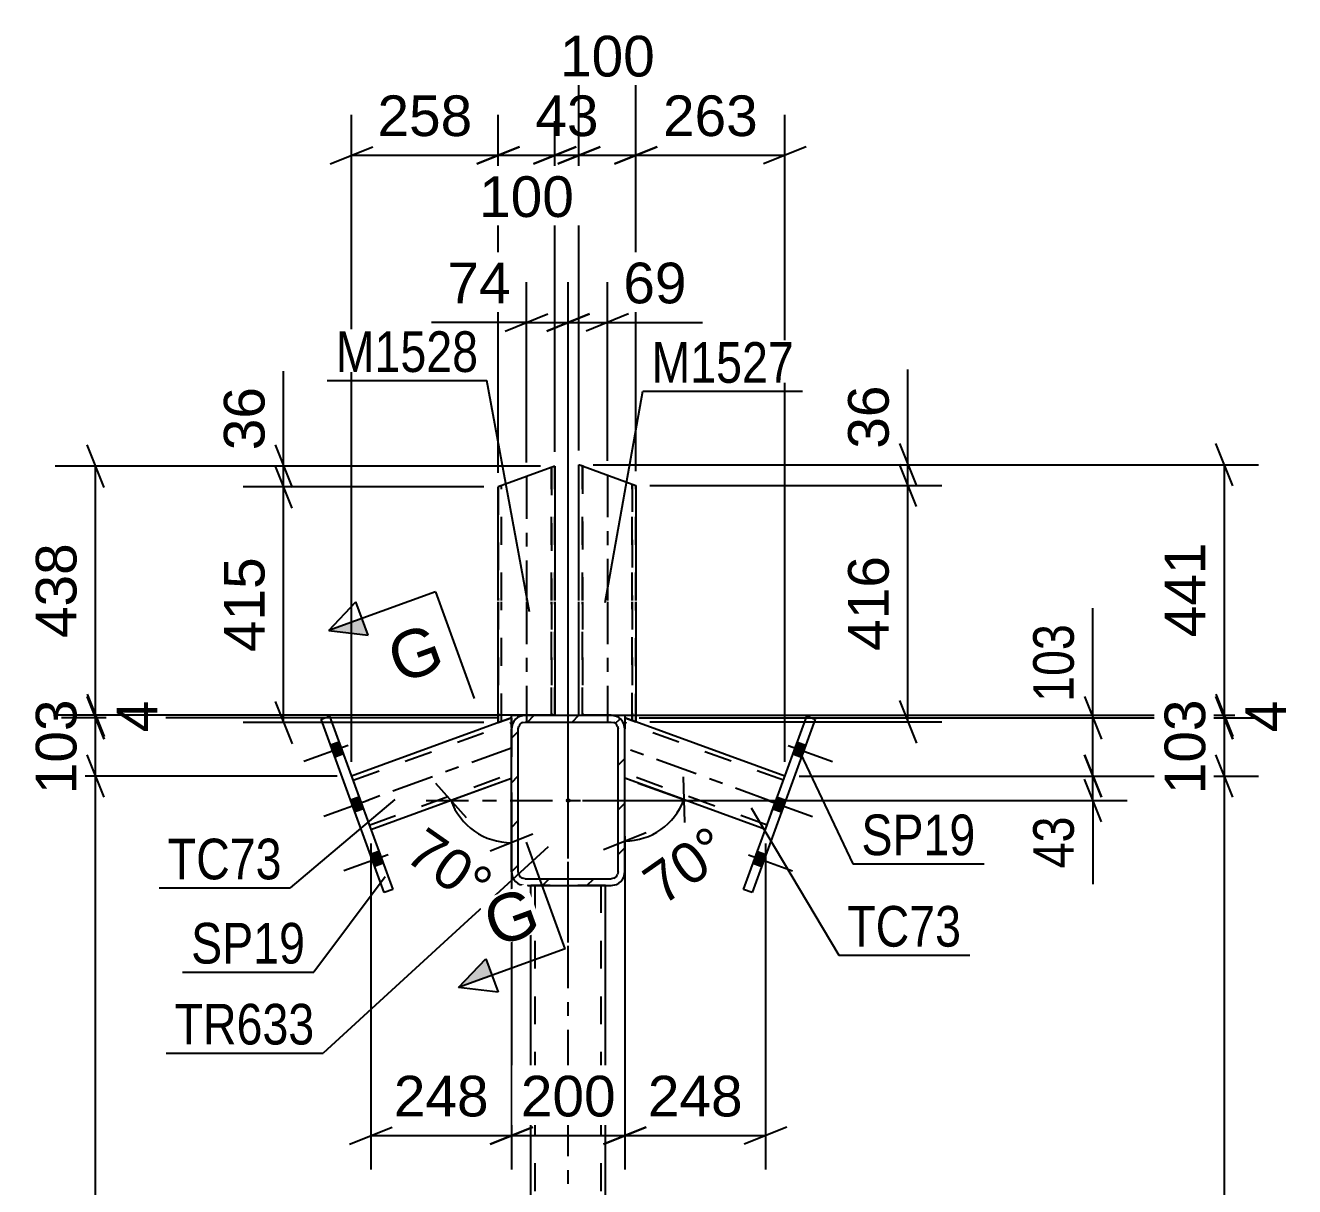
# Model space of a CAD drawing. Header units: millimetres. Extents: x -188 to 1001, y -633 to 208.
# Drawn here: x 527.1 to 616.6, y -455.2 to -373.4 of the extents above; entities that cross this region are included whole.
import ezdxf

# ---------------------------------------------------------------- set-up
doc = ezdxf.new("R2010")
doc.units = ezdxf.units.MM
doc.linetypes.add('DXK_LINE_DOT2', pattern=[3.9198, 1.9599, -1.9599])
doc.linetypes.add('DXK_LINE_DOT3', pattern=[5.9187, 2.979, -0.9799, 0.9799, -0.9799])
doc.styles.add('Arial', font='ARIAL.TTF', dxfattribs={"height": 0.2})
doc.styles.add('Arial Narrow', font='ARIALN.TTF', dxfattribs={"height": 0.2})

# ---------------------------------------------------------------- blocks, each defined once
blk = doc.blocks.new('Bolt-761552178-3425 - 3419')
at = {"linetype": 'Continuous'}
for points in [[(581.835, -424.957), (582.136, -424.13), (581.535, -423.911), (581.234, -424.738)], [(581.835, -424.957), (582.136, -424.13), (581.535, -423.911), (581.234, -424.738)], [(581.835, -424.957), (582.136, -424.13), (581.535, -423.911), (581.234, -424.738)], [(580.426, -428.828), (580.727, -428.001), (580.126, -427.783), (579.825, -428.609)], [(580.426, -428.828), (580.727, -428.001), (580.126, -427.783), (579.825, -428.609)], [(579.031, -432.662), (579.332, -431.835), (578.73, -431.616), (578.429, -432.443)], [(579.031, -432.662), (579.332, -431.835), (578.73, -431.616), (578.429, -432.443)], [(579.031, -432.662), (579.332, -431.835), (578.73, -431.616), (578.429, -432.443)]]:
    blk.add_hatch(color=1, dxfattribs=at).paths.add_polyline_path(points)
at = {"color": 1, "linetype": 'Continuous'}
for p, q in [((581.535, -423.911), (582.136, -424.13)), ((581.535, -423.911), (582.136, -424.13)), ((581.535, -423.911), (582.136, -424.13)), ((580.896, -424.147), (584.016, -425.282)), ((580.896, -424.147), (584.016, -425.282)), ((580.896, -424.147), (584.016, -425.282)), ((581.234, -424.738), (581.835, -424.957)), ((581.234, -424.738), (581.835, -424.957)), ((581.234, -424.738), (581.835, -424.957)), ((579.487, -428.018), (582.607, -429.154)), ((579.487, -428.018), (582.607, -429.154)), ((580.126, -427.783), (580.727, -428.001)), ((580.126, -427.783), (580.727, -428.001)), ((579.825, -428.609), (580.426, -428.828)), ((579.825, -428.609), (580.426, -428.828)), ((578.091, -431.852), (581.211, -432.988)), ((578.091, -431.852), (581.211, -432.988)), ((578.091, -431.852), (581.211, -432.988)), ((578.73, -431.616), (579.332, -431.835)), ((578.73, -431.616), (579.332, -431.835)), ((578.73, -431.616), (579.332, -431.835)), ((578.429, -432.443), (579.031, -432.662)), ((578.429, -432.443), (579.031, -432.662)), ((578.429, -432.443), (579.031, -432.662))]:
    blk.add_line(p, q, dxfattribs=at)
blk = doc.blocks.new('Bolt-761552178-3424 - 3419')
at = {"linetype": 'Continuous'}
for points in [[(549.546, -424.738), (549.245, -423.911), (548.644, -424.13), (548.945, -424.957)], [(549.546, -424.738), (549.245, -423.911), (548.644, -424.13), (548.945, -424.957)], [(549.546, -424.738), (549.245, -423.911), (548.644, -424.13), (548.945, -424.957)], [(550.955, -428.61), (550.654, -427.783), (550.053, -428.002), (550.354, -428.829)], [(550.955, -428.61), (550.654, -427.783), (550.053, -428.002), (550.354, -428.829)], [(552.351, -432.444), (552.05, -431.617), (551.448, -431.836), (551.749, -432.663)], [(552.351, -432.444), (552.05, -431.617), (551.448, -431.836), (551.749, -432.663)], [(552.351, -432.444), (552.05, -431.617), (551.448, -431.836), (551.749, -432.663)]]:
    blk.add_hatch(color=1, dxfattribs=at).paths.add_polyline_path(points)
at = {"color": 1, "linetype": 'Continuous'}
for p, q in [((549.245, -423.911), (548.644, -424.13)), ((549.245, -423.911), (548.644, -424.13)), ((549.245, -423.911), (548.644, -424.13)), ((549.884, -424.147), (546.764, -425.282)), ((549.884, -424.147), (546.764, -425.282)), ((549.884, -424.147), (546.764, -425.282)), ((549.546, -424.738), (548.945, -424.957)), ((549.546, -424.738), (548.945, -424.957)), ((549.546, -424.738), (548.945, -424.957)), ((551.293, -428.018), (548.174, -429.154)), ((551.293, -428.018), (548.174, -429.154)), ((550.654, -427.783), (550.053, -428.002)), ((550.654, -427.783), (550.053, -428.002)), ((550.955, -428.61), (550.354, -428.829)), ((550.955, -428.61), (550.354, -428.829)), ((552.689, -431.852), (549.569, -432.988)), ((552.689, -431.852), (549.569, -432.988)), ((552.689, -431.852), (549.569, -432.988)), ((552.05, -431.617), (551.448, -431.836)), ((552.05, -431.617), (551.448, -431.836)), ((552.05, -431.617), (551.448, -431.836)), ((552.351, -432.444), (551.749, -432.663)), ((552.351, -432.444), (551.749, -432.663)), ((552.351, -432.444), (551.749, -432.663))]:
    blk.add_line(p, q, dxfattribs=at)
blk = doc.blocks.new('Part-761552178-3447 - 3419')
at = {"linetype": 'Continuous'}
h = blk.add_hatch(dxfattribs=at)
h.set_pattern_fill('', scale=0.7, style=0, pattern_type=0)
h.set_pattern_definition([(45, (561.3902, -433.0589), (-1.57154, 1.57154), [])])
h.paths.add_polyline_path([(561.39, -422.979), (561.39, -433.059), (561.463, -433.426), (561.671, -433.738), (561.983, -433.946), (562.35, -434.019), (568.43, -434.019), (568.798, -433.946), (569.109, -433.738), (569.317, -433.426), (569.39, -433.059), (569.39, -422.979), (569.317, -422.611), (569.109, -422.3), (568.798, -422.092), (568.43, -422.019), (562.35, -422.019), (561.983, -422.092), (561.671, -422.3), (561.463, -422.611)])
h.paths.add_polyline_path([(562.011, -422.639), (562.166, -422.535), (562.35, -422.499), (568.43, -422.499), (568.614, -422.535), (568.77, -422.639), (568.874, -422.795), (568.91, -422.979), (568.91, -433.059), (568.874, -433.243), (568.77, -433.398), (568.614, -433.502), (568.43, -433.539), (562.35, -433.539), (562.166, -433.502), (562.011, -433.398), (561.907, -433.243), (561.87, -433.059), (561.87, -422.979), (561.907, -422.795)])
blk.add_hatch(color=246, dxfattribs=at).paths.add_polyline_path([(565.39, -428.119, -1), (565.39, -427.919, -1)])
at = {"color": 7, "linetype": 'DXK_LINE_DOT3'}
for p, q in [((565.39, -438.019), (565.39, -418.019)), ((555.39, -428.019), (575.39, -428.019))]:
    blk.add_line(p, q, dxfattribs=at)
at = {"color": 2, "linetype": 'Continuous'}
for p, q in [((562.35, -422.019), (561.983, -422.092)), ((562.35, -422.019), (568.43, -422.019)), ((568.798, -422.092), (568.43, -422.019)), ((561.463, -422.611), (561.39, -422.979)), ((561.39, -433.059), (561.39, -422.979)), ((561.87, -422.979), (561.907, -422.795)), ((561.87, -433.059), (561.87, -422.979)), ((562.166, -422.535), (562.35, -422.499)), ((562.35, -422.499), (568.43, -422.499)), ((568.43, -422.499), (568.614, -422.535)), ((568.874, -422.795), (568.91, -422.979)), ((568.91, -433.059), (568.91, -422.979)), ((569.39, -422.979), (569.317, -422.611)), ((569.39, -433.059), (569.39, -422.979)), ((561.39, -433.059), (561.463, -433.426)), ((561.907, -433.243), (561.87, -433.059)), ((562.35, -433.539), (562.166, -433.502)), ((562.35, -433.539), (568.43, -433.539)), ((568.614, -433.502), (568.43, -433.539)), ((568.91, -433.059), (568.874, -433.243)), ((569.317, -433.426), (569.39, -433.059)), ((561.983, -433.946), (562.35, -434.019)), ((562.35, -434.019), (568.43, -434.019)), ((568.43, -434.019), (568.798, -433.946))]:
    blk.add_line(p, q, dxfattribs=at)
at = {"color": 246, "linetype": 'DXK_LINE_DOT2'}
blk.add_line((565.39, -428.019), (565.39, -428.019), dxfattribs=at)
at = {"color": 246, "linetype": 'Continuous'}
blk.add_circle((565.39, -428.019), 0.1, dxfattribs=at)
at = {"color": 2, "linetype": 'Continuous'}
for centre, radius, start, end in [((562.35, -422.979), 0.96, 112.5, 157.5), ((568.43, -422.979), 0.96, 22.5, 67.5), ((562.35, -422.979), 0.48, 112.5, 157.5), ((568.43, -422.979), 0.48, 22.5, 67.5), ((562.35, -433.059), 0.96, 202.5, 247.5), ((562.35, -433.059), 0.48, 202.5, 247.5), ((568.43, -433.059), 0.48, 292.5, 337.5), ((568.43, -433.059), 0.96, 292.5, 337.5)]:
    blk.add_arc(centre, radius, start, end, dxfattribs=at)
blk = doc.blocks.new('Part-761552178-3461 - 3419')
at = {"color": 2, "linetype": 'Continuous'}
for p, q in [((561.39, -422.194), (550.114, -426.298)), ((561.39, -422.194), (561.39, -422.875)), ((561.39, -422.875), (561.39, -422.979)), ((551.482, -430.057), (561.39, -426.45))]:
    blk.add_line(p, q, dxfattribs=at)
at = {"color": 7, "linetype": 'DXK_LINE_DOT2'}
for p, q in [((561.39, -422.875), (561.39, -422.246)), ((550.223, -426.599), (561.39, -422.534)), ((561.39, -422.534), (561.39, -422.56)), ((561.39, -422.56), (561.39, -422.745)), ((561.39, -422.979), (561.39, -426.45)), ((550.114, -426.298), (551.482, -430.057)), ((551.372, -429.756), (561.39, -426.11))]:
    blk.add_line(p, q, dxfattribs=at)
at = {"color": 7, "linetype": 'DXK_LINE_DOT3'}
blk.add_line((561.39, -424.322), (550.798, -428.177), dxfattribs=at)
blk = doc.blocks.new('Part-761552178-3517 - 3419')
at = {"color": 2, "linetype": 'Continuous'}
for p, q in [((564.448, -404.462), (560.448, -405.919)), ((564.448, -404.462), (564.448, -404.462)), ((564.448, -404.462), (564.448, -413.919)), ((560.448, -405.919), (560.448, -405.919)), ((560.448, -413.919), (560.448, -405.919)), ((560.448, -422.536), (560.448, -414.019)), ((564.448, -414.019), (564.448, -422.019)), ((560.448, -422.536), (561.391, -422.193)), ((561.391, -422.193), (561.391, -422.019)), ((561.391, -422.019), (562.349, -422.019)), ((560.448, -422.536), (560.448, -422.536))]:
    blk.add_line(p, q, dxfattribs=at)
at = {"color": 7, "linetype": 'DXK_LINE_DOT3'}
for p, q in [((562.448, -405.19), (562.448, -413.919)), ((562.448, -414.019), (562.448, -422.536))]:
    blk.add_line(p, q, dxfattribs=at)
at = {"color": 7, "linetype": 'DXK_LINE_DOT2'}
for p, q in [((563.968, -404.636), (563.968, -404.636)), ((563.968, -404.636), (563.968, -404.636)), ((563.968, -404.636), (563.968, -404.636)), ((564.208, -413.919), (564.208, -404.549)), ((564.208, -404.549), (564.208, -413.919)), ((564.208, -404.549), (564.208, -404.549)), ((564.448, -404.462), (564.448, -404.462)), ((564.448, -413.919), (564.448, -404.462)), ((560.448, -405.919), (560.448, -413.919)), ((560.688, -405.831), (560.707, -405.825)), ((560.688, -413.919), (560.688, -405.831)), ((560.688, -413.919), (560.688, -405.831)), ((560.688, -405.831), (560.688, -405.831)), ((560.448, -414.019), (560.448, -422.536)), ((560.688, -422.449), (560.688, -414.019)), ((560.688, -422.449), (560.688, -414.019)), ((564.208, -422.019), (564.208, -414.019)), ((564.208, -414.019), (564.208, -422.019)), ((564.448, -422.019), (564.448, -414.019)), ((564.448, -422.019), (562.349, -422.019)), ((564.208, -422.019), (564.208, -422.019)), ((564.448, -422.019), (564.448, -422.019)), ((560.448, -422.536), (560.485, -422.523))]:
    blk.add_line(p, q, dxfattribs=at)
blk = doc.blocks.new('Part-761552178-3532 - 3419')
at = {"color": 2, "linetype": 'Continuous'}
for p, q in [((566.152, -404.356), (566.152, -404.356)), ((566.152, -404.356), (566.188, -404.37)), ((566.152, -413.919), (566.152, -404.356)), ((566.188, -404.37), (566.448, -404.464)), ((566.448, -404.464), (570.152, -405.812)), ((570.152, -405.812), (570.152, -405.812)), ((570.152, -405.812), (570.152, -413.919)), ((566.152, -422.019), (566.152, -414.019)), ((570.152, -414.019), (570.152, -422.471)), ((568.431, -422.019), (569.391, -422.019)), ((569.391, -422.019), (569.391, -422.194)), ((569.391, -422.194), (570.152, -422.471)), ((570.152, -422.471), (570.152, -422.471))]:
    blk.add_line(p, q, dxfattribs=at)
at = {"color": 7, "linetype": 'DXK_LINE_DOT2'}
for p, q in [((566.152, -413.919), (566.152, -404.356)), ((566.152, -404.356), (566.152, -404.356)), ((566.448, -404.464), (566.292, -404.408)), ((566.392, -413.919), (566.392, -404.444)), ((566.392, -404.444), (566.392, -413.919)), ((566.392, -404.444), (566.392, -404.444)), ((566.392, -404.444), (566.41, -404.45)), ((566.632, -404.531), (566.632, -404.531)), ((566.632, -404.531), (566.632, -404.531)), ((566.632, -404.531), (566.632, -404.531)), ((569.912, -405.725), (569.912, -413.919)), ((569.912, -413.919), (569.912, -405.725)), ((569.912, -405.725), (569.912, -405.725)), ((570.152, -413.919), (570.152, -405.812)), ((566.152, -422.019), (566.152, -414.019)), ((566.392, -422.019), (566.392, -414.019)), ((566.392, -414.019), (566.392, -422.019)), ((569.912, -414.019), (569.912, -422.383)), ((569.912, -422.383), (569.912, -414.019)), ((570.152, -422.471), (570.152, -414.019)), ((568.431, -422.019), (566.152, -422.019)), ((566.392, -422.019), (566.392, -422.019)), ((569.912, -422.383), (569.912, -422.383)), ((570.115, -422.457), (570.152, -422.471))]:
    blk.add_line(p, q, dxfattribs=at)
at = {"color": 7, "linetype": 'DXK_LINE_DOT3'}
for p, q in [((568.152, -405.084), (568.152, -413.919)), ((568.152, -414.019), (568.152, -422.471))]:
    blk.add_line(p, q, dxfattribs=at)
blk = doc.blocks.new('Part-761552178-3588 - 3419')
at = {"color": 2, "linetype": 'Continuous'}
for p, q in [((569.39, -422.194), (569.39, -422.979)), ((580.666, -426.298), (570.152, -422.471)), ((579.298, -430.057), (569.39, -426.45))]:
    blk.add_line(p, q, dxfattribs=at)
at = {"color": 7, "linetype": 'DXK_LINE_DOT2'}
for p, q in [((570.152, -422.471), (569.39, -422.194)), ((580.557, -426.599), (569.39, -422.534)), ((569.39, -422.534), (569.39, -422.56)), ((569.39, -422.56), (569.39, -422.744)), ((569.39, -426.45), (569.39, -422.979)), ((579.408, -429.756), (569.39, -426.11)), ((579.298, -430.057), (580.666, -426.298))]:
    blk.add_line(p, q, dxfattribs=at)
at = {"color": 7, "linetype": 'DXK_LINE_DOT3'}
blk.add_line((579.982, -428.177), (569.39, -424.322), dxfattribs=at)
blk = doc.blocks.new('Part-761552178-3558 - 3419')
at = {"color": 7, "linetype": 'DXK_LINE_DOT3'}
blk.add_line((565.39, -559.619), (565.39, -424.019), dxfattribs=at)
at = {"color": 2, "linetype": 'Continuous'}
for p, q in [((562.75, -456.424), (562.75, -434.019)), ((568.03, -456.424), (568.03, -434.019)), ((562.75, -549.619), (562.75, -527.213)), ((568.03, -549.619), (568.03, -527.213))]:
    blk.add_line(p, q, dxfattribs=at)
at = {"color": 7, "linetype": 'DXK_LINE_DOT2'}
for p, q in [((568.03, -434.019), (562.75, -434.019)), ((563.07, -549.619), (563.07, -434.019)), ((567.71, -549.619), (567.71, -434.019)), ((562.75, -527.213), (562.75, -456.424)), ((568.03, -527.213), (568.03, -456.424)), ((562.75, -549.619), (568.03, -549.619))]:
    blk.add_line(p, q, dxfattribs=at)
blk = doc.blocks.new('Part-761552178-3573 - 3419')
at = {"color": 2, "linetype": 'Continuous'}
for p, q in [((547.973, -422.288), (548.575, -422.069)), ((552.42, -434.504), (547.973, -422.288)), ((548.575, -422.069), (553.021, -434.285)), ((553.021, -434.285), (552.42, -434.504))]:
    blk.add_line(p, q, dxfattribs=at)
blk = doc.blocks.new('Part-761552178-3578 - 3419')
at = {"color": 2, "linetype": 'Continuous'}
for p, q in [((577.759, -434.285), (582.205, -422.069)), ((582.807, -422.288), (578.361, -434.504)), ((582.205, -422.069), (582.807, -422.288)), ((578.361, -434.504), (577.759, -434.285))]:
    blk.add_line(p, q, dxfattribs=at)
blk = doc.blocks.new('StraightDimension-761552178-3737 - 3419')
at = {"color": 7, "linetype": 'Continuous'}
for p, q in [((570.152, -404.812), (570.152, -379.7)), ((580.666, -425.298), (580.666, -379.7)), ((568.652, -383.15), (571.652, -381.95)), ((582.166, -381.95), (579.166, -383.15)), ((570.152, -382.55), (580.666, -382.55))]:
    blk.add_line(p, q, dxfattribs=at)
at = {"color": 0}
blk.add_wipeout([(579.344, -381.8), (579.344, -377.6), (571.474, -377.6), (571.474, -381.8)], dxfattribs=at)
at = {"color": 3, "style": 'Arial'}
blk.add_text('263', height=2.8652, dxfattribs=at).set_placement((572.074, -381.2))
blk = doc.blocks.new('StraightDimension-761552178-3682 - 3419')
at = {"color": 7, "linetype": 'Continuous'}
for p, q in [((550.114, -425.298), (550.114, -379.7)), ((560.448, -404.919), (560.448, -379.7)), ((548.614, -383.15), (551.614, -381.95)), ((561.948, -381.95), (558.948, -383.15)), ((550.114, -382.55), (560.448, -382.55))]:
    blk.add_line(p, q, dxfattribs=at)
at = {"color": 0}
blk.add_wipeout([(559.217, -381.8), (559.217, -377.6), (551.346, -377.6), (551.346, -381.8)], dxfattribs=at)
at = {"color": 3, "style": 'Arial'}
blk.add_text('258', height=2.8652, dxfattribs=at).set_placement((551.946, -381.2))
blk = doc.blocks.new('StraightDimension-761552178-3630 - 3419')
at = {"color": 7, "linetype": 'Continuous'}
for p, q in [((601.783, -424.798), (602.983, -427.798)), ((581.667, -426.298), (604.783, -426.298)), ((602.983, -429.519), (601.783, -426.519)), ((602.383, -428.019), (602.383, -426.298)), ((566.39, -428.019), (604.783, -428.019)), ((602.383, -428.019), (602.383, -433.925)), ((602.383, -428.019), (602.383, -433.925))]:
    blk.add_line(p, q, dxfattribs=at)
at = {"color": 0}
blk.add_wipeout([(601.633, -428.544), (597.433, -428.544), (597.433, -433.4), (601.633, -433.4)], dxfattribs=at)
at = {"color": 3, "style": 'Arial Narrow'}
blk.add_text('43', height=2.8633, rotation=90.00021, dxfattribs=at).set_placement((601.033, -432.8))
blk = doc.blocks.new('StraightDimension-761552178-3651 - 3419')
at = {"color": 7, "linetype": 'Continuous'}
for p, q in [((602.383, -422.194), (602.383, -414.459)), ((602.383, -422.194), (602.383, -414.459)), ((601.783, -420.694), (602.983, -423.694)), ((570.39, -422.194), (604.783, -422.194)), ((602.383, -426.298), (602.383, -422.194)), ((602.983, -427.798), (601.783, -424.798)), ((581.667, -426.298), (604.783, -426.298))]:
    blk.add_line(p, q, dxfattribs=at)
at = {"color": 0}
blk.add_wipeout([(601.633, -414.984), (597.433, -414.984), (597.433, -421.669), (601.633, -421.669)], dxfattribs=at)
at = {"color": 3, "style": 'Arial Narrow'}
blk.add_text('103', height=2.8633, rotation=90.00021, dxfattribs=at).set_placement((601.033, -421.069))
blk = doc.blocks.new('AngleDimension-761552178-3668 - 3419')
at = {"color": 7, "linetype": 'Continuous'}
for p, q in [((557.118, -428.005), (561.39, -426.45)), ((561.39, -430.997), (561.39, -426.45)), ((556.041, -426.801), (558.195, -429.21)), ((561.39, -427.45), (561.39, -430.997)), ((562.89, -430.397), (559.89, -431.597))]:
    blk.add_line(p, q, dxfattribs=at)
blk.add_arc((561.39, -426.45), 4.546, 200, 270, dxfattribs=at)
at = {"color": 0}
blk.add_wipeout([(558.825, -436.431), (561.234, -432.99), (555.298, -428.834), (552.889, -432.274)], dxfattribs=at)
at = {"color": 3, "style": 'Arial'}
blk.add_text('70°', height=2.8652, rotation=-35.00199, dxfattribs=at).set_placement((553.725, -432.127))
blk = doc.blocks.new('StraightDimension-761552178-3672 - 3419')
at = {"color": 7, "linetype": 'Continuous'}
for p, q in [((564.448, -403.462), (564.448, -379.7)), ((566.152, -403.356), (566.152, -379.7)), ((562.948, -383.15), (565.948, -381.95)), ((567.652, -381.95), (564.652, -383.15)), ((564.448, -382.55), (566.152, -382.55))]:
    blk.add_line(p, q, dxfattribs=at)
at = {"color": 0}
blk.add_wipeout([(568.124, -381.8), (568.124, -377.6), (562.476, -377.6), (562.476, -381.8)], dxfattribs=at)
at = {"color": 3, "style": 'Arial'}
blk.add_text('43', height=2.8652, dxfattribs=at).set_placement((563.076, -381.2))
blk = doc.blocks.new('StraightDimension-761552178-3703 - 3419')
at = {"color": 7, "linetype": 'Continuous'}
for p, q in [((566.152, -403.356), (566.152, -375.5)), ((570.152, -404.812), (570.152, -375.5)), ((564.652, -383.15), (567.652, -381.95)), ((571.652, -381.95), (568.652, -383.15)), ((566.152, -382.55), (570.152, -382.55))]:
    blk.add_line(p, q, dxfattribs=at)
at = {"color": 0}
blk.add_wipeout([(572.087, -377.6), (572.087, -373.4), (564.216, -373.4), (564.216, -377.6)], dxfattribs=at)
at = {"color": 3, "style": 'Arial'}
blk.add_text('100', height=2.8652, dxfattribs=at).set_placement((564.816, -377))
blk = doc.blocks.new('StraightDimension-761552178-3720 - 3419')
at = {"color": 7, "linetype": 'Continuous'}
for p, q in [((560.448, -404.919), (560.448, -380.15)), ((564.448, -403.462), (564.448, -380.15)), ((558.948, -383.15), (561.948, -381.95)), ((565.948, -381.95), (562.948, -383.15)), ((560.448, -382.55), (564.448, -382.55))]:
    blk.add_line(p, q, dxfattribs=at)
at = {"color": 0}
blk.add_wipeout([(566.384, -387.5), (566.384, -383.3), (558.513, -383.3), (558.513, -387.5)], dxfattribs=at)
at = {"color": 3, "style": 'Arial'}
blk.add_text('100', height=2.8652, dxfattribs=at).set_placement((559.113, -386.9))
blk = doc.blocks.new('StraightDimension-761552178-3786 - 3419')
at = {"color": 7, "linetype": 'Continuous'}
for p, q in [((569.39, -430.543), (569.39, -454.036)), ((579.298, -431.057), (579.298, -454.036)), ((567.89, -452.236), (570.89, -451.036)), ((569.39, -451.636), (579.298, -451.636)), ((580.798, -451.036), (577.798, -452.236))]:
    blk.add_line(p, q, dxfattribs=at)
at = {"color": 0}
blk.add_wipeout([(578.28, -450.886), (578.28, -446.686), (570.409, -446.686), (570.409, -450.886)], dxfattribs=at)
at = {"color": 3, "style": 'Arial'}
blk.add_text('248', height=2.8652, dxfattribs=at).set_placement((571.009, -450.286))
blk = doc.blocks.new('StraightDimension-761552178-3796 - 3419')
at = {"color": 7, "linetype": 'Continuous'}
for p, q in [((551.482, -431.057), (551.482, -454.036)), ((561.39, -431.056), (561.39, -454.036)), ((549.982, -452.236), (552.982, -451.036)), ((551.482, -451.636), (561.39, -451.636)), ((562.89, -451.036), (559.89, -452.236))]:
    blk.add_line(p, q, dxfattribs=at)
at = {"color": 0}
blk.add_wipeout([(560.371, -450.886), (560.371, -446.686), (552.501, -446.686), (552.501, -450.886)], dxfattribs=at)
at = {"color": 3, "style": 'Arial'}
blk.add_text('248', height=2.8652, dxfattribs=at).set_placement((553.101, -450.286))
blk = doc.blocks.new('StraightDimension-761552178-3806 - 3419')
at = {"color": 7, "linetype": 'Continuous'}
for p, q in [((561.39, -431.056), (561.39, -454.036)), ((569.39, -430.543), (569.39, -454.036)), ((559.89, -452.236), (562.89, -451.036)), ((561.39, -451.636), (569.39, -451.636)), ((570.89, -451.036), (567.89, -452.236))]:
    blk.add_line(p, q, dxfattribs=at)
at = {"color": 0}
blk.add_wipeout([(569.326, -450.886), (569.326, -446.686), (561.455, -446.686), (561.455, -450.886)], dxfattribs=at)
at = {"color": 3, "style": 'Arial'}
blk.add_text('200', height=2.8652, dxfattribs=at).set_placement((562.055, -450.286))
blk = doc.blocks.new('StraightDimension-761552178-3840 - 3419')
at = {"color": 7, "linetype": 'Continuous'}
for p, q in [((532.678, -427.798), (531.478, -424.798)), ((549.114, -426.298), (529.228, -426.298)), ((532.078, -549.619), (532.078, -426.298)), ((531.478, -548.119), (532.678, -551.119)), ((562.704, -549.619), (529.228, -549.619))]:
    blk.add_line(p, q, dxfattribs=at)
at = {"color": 0}
blk.add_wipeout([(531.328, -482.911), (527.128, -482.911), (527.128, -493.006), (531.328, -493.006)], dxfattribs=at)
at = {"color": 3, "style": 'Arial'}
blk.add_text('3083', height=2.8652, rotation=90.00021, dxfattribs=at).set_placement((530.728, -492.406))
blk = doc.blocks.new('StraightDimension-761552178-3853 - 3419')
at = {"color": 7, "linetype": 'Continuous'}
for p, q in [((531.478, -420.694), (532.678, -423.694)), ((560.39, -422.194), (529.228, -422.194)), ((532.078, -426.298), (532.078, -422.194)), ((532.678, -427.798), (531.478, -424.798)), ((549.114, -426.298), (529.228, -426.298))]:
    blk.add_line(p, q, dxfattribs=at)
at = {"color": 0}
blk.add_wipeout([(531.328, -420.31), (527.128, -420.31), (527.128, -428.181), (531.328, -428.181)], dxfattribs=at)
at = {"color": 3, "style": 'Arial'}
blk.add_text('103', height=2.8652, rotation=90.00021, dxfattribs=at).set_placement((530.728, -427.581))
blk = doc.blocks.new('StraightDimension-761552178-3866 - 3419')
at = {"color": 7, "linetype": 'Continuous'}
for p, q in [((531.478, -420.519), (532.678, -423.519)), ((532.678, -423.694), (531.478, -420.694)), ((562.399, -422.019), (529.678, -422.019)), ((560.39, -422.194), (529.678, -422.194)), ((532.078, -422.194), (532.078, -422.019))]:
    blk.add_line(p, q, dxfattribs=at)
at = {"color": 0}
blk.add_wipeout([(537.028, -420.395), (532.828, -420.395), (532.828, -423.818), (537.028, -423.818)], dxfattribs=at)
at = {"color": 3, "style": 'Arial'}
blk.add_text('4', height=2.865, rotation=90.00021, dxfattribs=at).set_placement((536.428, -423.218))
blk = doc.blocks.new('AngleDimension-761552178-3898 - 3419')
at = {"color": 7, "linetype": 'Continuous'}
for p, q in [((573.544, -427.962), (569.39, -426.45)), ((569.39, -430.871), (569.39, -426.45)), ((573.494, -426.348), (573.595, -429.577)), ((570.33, -426.792), (573.544, -427.962)), ((567.89, -431.471), (570.89, -430.271))]:
    blk.add_line(p, q, dxfattribs=at)
blk.add_arc((569.39, -426.45), 4.421, 270, 339.99999, dxfattribs=at)
at = {"color": 0}
blk.add_wipeout([(577.819, -432.171), (575.41, -428.73), (569.474, -432.887), (571.883, -436.328)], dxfattribs=at)
at = {"color": 3, "style": 'Arial'}
blk.add_text('70°', height=2.8652, rotation=35.00199, dxfattribs=at).set_placement((572.03, -435.492))
blk = doc.blocks.new('StraightDimension-761552178-3902 - 3419')
at = {"color": 7, "linetype": 'Continuous'}
for p, q in [((589.335, -404.356), (589.335, -397.659)), ((589.335, -404.356), (589.335, -397.659)), ((588.735, -402.856), (589.935, -405.856)), ((567.152, -404.356), (591.735, -404.356)), ((589.935, -407.312), (588.735, -404.312)), ((589.335, -405.812), (589.335, -404.356)), ((571.152, -405.812), (591.735, -405.812))]:
    blk.add_line(p, q, dxfattribs=at)
at = {"color": 0}
blk.add_wipeout([(588.585, -398.184), (584.385, -398.184), (584.385, -403.831), (588.585, -403.831)], dxfattribs=at)
at = {"color": 3, "style": 'Arial'}
blk.add_text('36', height=2.8652, rotation=90.00021, dxfattribs=at).set_placement((587.985, -403.231))
blk = doc.blocks.new('StraightDimension-761552178-3922 - 3419')
at = {"color": 7, "linetype": 'Continuous'}
for p, q in [((589.935, -407.312), (588.735, -404.312)), ((571.152, -405.812), (591.735, -405.812)), ((589.335, -422.471), (589.335, -405.812)), ((588.735, -420.971), (589.935, -423.971)), ((571.152, -422.471), (591.735, -422.471))]:
    blk.add_line(p, q, dxfattribs=at)
at = {"color": 0}
blk.add_wipeout([(588.585, -410.206), (584.385, -410.206), (584.385, -418.077), (588.585, -418.077)], dxfattribs=at)
at = {"color": 3, "style": 'Arial'}
blk.add_text('416', height=2.8652, rotation=90.00021, dxfattribs=at).set_placement((587.985, -417.477))
blk = doc.blocks.new('StraightDimension-761552178-3954 - 3419')
at = {"color": 7, "linetype": 'Continuous'}
for p, q in [((612.247, -427.798), (611.047, -424.798)), ((581.666, -426.298), (614.047, -426.298)), ((611.647, -549.619), (611.647, -426.298)), ((611.047, -548.119), (612.247, -551.119)), ((567.847, -549.619), (614.047, -549.619))]:
    blk.add_line(p, q, dxfattribs=at)
at = {"color": 0}
blk.add_wipeout([(610.897, -482.911), (606.697, -482.911), (606.697, -493.006), (610.897, -493.006)], dxfattribs=at)
at = {"color": 3, "style": 'Arial'}
blk.add_text('3083', height=2.8652, rotation=90.00021, dxfattribs=at).set_placement((610.297, -492.406))
blk = doc.blocks.new('StraightDimension-761552178-3990 - 3419')
at = {"color": 7, "linetype": 'Continuous'}
for p, q in [((612.247, -405.856), (611.047, -402.856)), ((567.152, -404.356), (614.047, -404.356)), ((611.647, -422.019), (611.647, -404.356)), ((611.047, -420.519), (612.247, -423.519)), ((568.711, -422.019), (614.047, -422.019))]:
    blk.add_line(p, q, dxfattribs=at)
at = {"color": 0}
blk.add_wipeout([(610.897, -409.252), (606.697, -409.252), (606.697, -417.123), (610.897, -417.123)], dxfattribs=at)
at = {"color": 3, "style": 'Arial'}
blk.add_text('441', height=2.8652, rotation=90.00021, dxfattribs=at).set_placement((610.297, -416.523))
blk = doc.blocks.new('StraightDimension-761552178-4003 - 3419')
at = {"color": 7, "linetype": 'Continuous'}
for p, q in [((611.047, -420.519), (612.247, -423.519)), ((612.247, -423.694), (611.047, -420.694)), ((568.711, -422.019), (614.497, -422.019)), ((570.39, -422.194), (614.497, -422.194)), ((611.647, -422.194), (611.647, -422.019))]:
    blk.add_line(p, q, dxfattribs=at)
at = {"color": 0}
blk.add_wipeout([(616.597, -420.394), (612.397, -420.394), (612.397, -423.818), (616.597, -423.818)], dxfattribs=at)
at = {"color": 3, "style": 'Arial'}
blk.add_text('4', height=2.865, rotation=90.00021, dxfattribs=at).set_placement((615.997, -423.218))
blk = doc.blocks.new('StraightDimension-761552178-4019 - 3419')
at = {"color": 7, "linetype": 'Continuous'}
for p, q in [((611.047, -420.694), (612.247, -423.694)), ((570.39, -422.194), (614.047, -422.194)), ((611.647, -426.298), (611.647, -422.194)), ((612.247, -427.798), (611.047, -424.798)), ((581.666, -426.298), (614.047, -426.298))]:
    blk.add_line(p, q, dxfattribs=at)
at = {"color": 0}
blk.add_wipeout([(610.897, -420.31), (606.697, -420.31), (606.697, -428.181), (610.897, -428.181)], dxfattribs=at)
at = {"color": 3, "style": 'Arial'}
blk.add_text('103', height=2.8652, rotation=90.00021, dxfattribs=at).set_placement((610.297, -427.581))
blk = doc.blocks.new('StraightDimension-761552178-4033 - 3419')
at = {"color": 7, "linetype": 'Continuous'}
for p, q in [((545.334, -404.462), (545.334, -397.764)), ((545.334, -404.462), (545.334, -397.764)), ((544.734, -402.962), (545.934, -405.962)), ((563.448, -404.462), (542.484, -404.462)), ((545.934, -407.419), (544.734, -404.419)), ((545.334, -405.919), (545.334, -404.462)), ((559.448, -405.919), (542.484, -405.919))]:
    blk.add_line(p, q, dxfattribs=at)
at = {"color": 0}
blk.add_wipeout([(544.584, -398.289), (540.384, -398.289), (540.385, -403.937), (544.585, -403.937)], dxfattribs=at)
at = {"color": 3, "style": 'Arial'}
blk.add_text('36', height=2.8652, rotation=90.00021, dxfattribs=at).set_placement((543.984, -403.337))
blk = doc.blocks.new('StraightDimension-761552178-4053 - 3419')
at = {"color": 7, "linetype": 'Continuous'}
for p, q in [((545.934, -407.419), (544.734, -404.419)), ((559.448, -405.919), (542.484, -405.919)), ((545.334, -422.536), (545.334, -405.919)), ((544.734, -421.036), (545.934, -424.036)), ((559.448, -422.536), (542.484, -422.536))]:
    blk.add_line(p, q, dxfattribs=at)
at = {"color": 0}
blk.add_wipeout([(544.584, -410.292), (540.384, -410.292), (540.385, -418.163), (544.585, -418.163)], dxfattribs=at)
at = {"color": 3, "style": 'Arial'}
blk.add_text('415', height=2.8652, rotation=90.00021, dxfattribs=at).set_placement((543.984, -417.563))
blk = doc.blocks.new('StraightDimension-761552178-7580 - 3419')
at = {"color": 7, "linetype": 'Continuous'}
for p, q in [((532.678, -405.962), (531.478, -402.962)), ((563.448, -404.462), (529.228, -404.462)), ((532.078, -422.019), (532.078, -404.462)), ((531.478, -420.519), (532.678, -423.519)), ((562.399, -422.019), (529.228, -422.019))]:
    blk.add_line(p, q, dxfattribs=at)
at = {"color": 0}
blk.add_wipeout([(531.328, -409.305), (527.128, -409.305), (527.128, -417.176), (531.328, -417.176)], dxfattribs=at)
at = {"color": 3, "style": 'Arial'}
blk.add_text('438', height=2.8652, rotation=90.00021, dxfattribs=at).set_placement((530.728, -416.576))
blk = doc.blocks.new('StraightDimension-761552178-11982 - 3419')
at = {"color": 7, "linetype": 'Continuous'}
for p, q in [((565.39, -427.019), (565.39, -391.486)), ((568.152, -404.084), (568.152, -391.486)), ((563.89, -394.936), (566.89, -393.736)), ((565.39, -394.336), (568.152, -394.336)), ((569.652, -393.736), (566.652, -394.936)), ((568.152, -394.336), (574.849, -394.336)), ((568.152, -394.336), (574.849, -394.336))]:
    blk.add_line(p, q, dxfattribs=at)
at = {"color": 0}
blk.add_wipeout([(574.324, -393.586), (574.324, -389.386), (568.677, -389.386), (568.677, -393.586)], dxfattribs=at)
at = {"color": 3, "style": 'Arial'}
blk.add_text('69', height=2.8652, dxfattribs=at).set_placement((569.277, -392.986))
blk = doc.blocks.new('StraightDimension-761552178-11983 - 3419')
at = {"color": 7, "linetype": 'Continuous'}
for p, q in [((562.448, -404.197), (562.448, -391.486)), ((565.39, -427.019), (565.39, -391.486)), ((562.448, -394.336), (555.751, -394.336)), ((562.448, -394.336), (555.751, -394.336)), ((560.948, -394.936), (563.948, -393.736)), ((562.448, -394.336), (565.39, -394.336)), ((566.89, -393.736), (563.89, -394.936))]:
    blk.add_line(p, q, dxfattribs=at)
at = {"color": 0}
blk.add_wipeout([(561.923, -393.586), (561.923, -389.386), (556.276, -389.386), (556.276, -393.586)], dxfattribs=at)
at = {"color": 3, "style": 'Arial'}
blk.add_text('74', height=2.8652, dxfattribs=at).set_placement((556.876, -392.986))
blk = doc.blocks.new('Mark-761552178-3569 - 3419')
at = {"color": 30, "linetype": 'Continuous'}
for p in [(552.481, -433.4), (538.212, -440.111)]:
    blk.add_line(p, (547.451, -440.111), dxfattribs=at)
at = {"color": 0}
blk.add_wipeout([(546.851, -439.511), (546.851, -436.511), (538.812, -436.511), (538.812, -439.511)], dxfattribs=at)
blk.add_wipeout([(546.851, -439.511), (546.851, -436.511), (538.812, -436.511), (538.812, -439.511)], dxfattribs=at)
at = {"color": 3, "style": 'Arial Narrow'}
blk.add_text('SP19', height=2.8633, dxfattribs=at).set_placement((538.812, -439.511))
blk = doc.blocks.new('Mark-761552178-3584 - 3419')
at = {"color": 30, "linetype": 'Continuous'}
for p, q in [((578.292, -428.529), (584.462, -438.918)), ((584.462, -438.918), (593.698, -438.918))]:
    blk.add_line(p, q, dxfattribs=at)
at = {"color": 0}
blk.add_wipeout([(593.098, -438.318), (593.098, -435.318), (585.062, -435.318), (585.062, -438.318)], dxfattribs=at)
blk.add_wipeout([(593.098, -438.318), (593.098, -435.318), (585.062, -435.318), (585.062, -438.318)], dxfattribs=at)
at = {"color": 3, "style": 'Arial Narrow'}
blk.add_text('TC73', height=2.8633, dxfattribs=at).set_placement((585.062, -438.318))
blk = doc.blocks.new('Mark-761552178-3443 - 3419')
at = {"color": 30, "linetype": 'Continuous'}
for p in [(563.973, -431.293), (537.045, -445.815)]:
    blk.add_line(p, (548.109, -445.815), dxfattribs=at)
at = {"color": 0}
blk.add_wipeout([(547.509, -445.215), (547.509, -442.215), (537.645, -442.215), (537.645, -445.215)], dxfattribs=at)
blk.add_wipeout([(547.509, -445.215), (547.509, -442.215), (537.645, -442.215), (537.645, -445.215)], dxfattribs=at)
at = {"color": 3, "style": 'Arial Narrow'}
blk.add_text('TR633', height=2.8633, dxfattribs=at).set_placement((537.645, -445.215))
blk = doc.blocks.new('SectionMark-761552178-4115 - 3419')
at = {"linetype": 'Continuous'}
for points in [[(550.86, -415.192), (551.288, -416.367), (548.511, -416.047)], [(559.591, -439.181), (560.019, -440.355), (557.67, -441.21)]]:
    blk.add_hatch(color=6, dxfattribs=at).paths.add_polyline_path(points)
at = {"color": 6, "linetype": 'Continuous'}
for p, q in [((548.511, -416.047), (550.433, -414.018)), ((551.288, -416.367), (550.433, -414.018)), ((548.511, -416.047), (551.288, -416.367)), ((557.67, -441.21), (559.591, -439.181)), ((559.591, -439.181), (560.447, -441.53)), ((560.447, -441.53), (557.67, -441.21))]:
    blk.add_line(p, q, dxfattribs=at)
at = {"color": 0, "linetype": 'Continuous'}
for points in [[(556.885, -418.587), (555.687, -415.298), (552.276, -416.539), (553.474, -419.828)], [(563.649, -437.172), (562.452, -433.883), (559.041, -435.124), (560.238, -438.413)]]:
    blk.add_wipeout(points, dxfattribs=at)
at = {"color": 6, "linetype": 'Continuous'}
for p, q in [((556.029, -413.311), (548.511, -416.047)), ((556.029, -413.311), (558.765, -420.829)), ((565.187, -438.474), (562.451, -430.957)), ((565.187, -438.474), (557.67, -441.21))]:
    blk.add_line(p, q, dxfattribs=at)
at = {"color": 3, "linetype": 'Continuous', "style": 'Arial'}
for p in [(553.474, -419.828), (560.238, -438.413)]:
    blk.add_text('G', height=3.343, rotation=20.00196, dxfattribs=at).set_placement(p)
blk = doc.blocks.new('Mark-761552178-3457 - 3419')
at = {"color": 30, "linetype": 'Continuous'}
for p in [(553.168, -427.944), (536.564, -434.176)]:
    blk.add_line(p, (545.8, -434.176), dxfattribs=at)
at = {"color": 0}
blk.add_wipeout([(545.2, -433.576), (545.2, -430.576), (537.164, -430.576), (537.164, -433.576)], dxfattribs=at)
blk.add_wipeout([(545.2, -433.576), (545.2, -430.576), (537.164, -430.576), (537.164, -433.576)], dxfattribs=at)
at = {"color": 3, "style": 'Arial Narrow'}
blk.add_text('TC73', height=2.8633, dxfattribs=at).set_placement((537.164, -433.576))
blk = doc.blocks.new('Mark-761552178-3513 - 3419')
at = {"color": 30, "linetype": 'Continuous'}
for p in [(548.407, -398.422), (562.666, -414.729)]:
    blk.add_line(p, (559.659, -398.422), dxfattribs=at)
at = {"color": 0}
blk.add_wipeout([(559.059, -397.822), (559.059, -394.822), (549.007, -394.822), (549.007, -397.822)], dxfattribs=at)
blk.add_wipeout([(559.059, -397.822), (559.059, -394.822), (549.007, -394.822), (549.007, -397.822)], dxfattribs=at)
at = {"color": 3, "style": 'Arial Narrow'}
blk.add_text('M1528', height=2.8633, dxfattribs=at).set_placement((549.007, -397.822))
blk = doc.blocks.new('Mark-761552178-3528 - 3419')
at = {"color": 30, "linetype": 'Continuous'}
for p, q in [((567.987, -414.058), (570.663, -399.185)), ((570.663, -399.185), (581.915, -399.185))]:
    blk.add_line(p, q, dxfattribs=at)
at = {"color": 0}
blk.add_wipeout([(581.315, -398.585), (581.315, -395.585), (571.263, -395.585), (571.263, -398.585)], dxfattribs=at)
blk.add_wipeout([(581.315, -398.585), (581.315, -395.585), (571.263, -395.585), (571.263, -398.585)], dxfattribs=at)
at = {"color": 3, "style": 'Arial Narrow'}
blk.add_text('M1527', height=2.8633, dxfattribs=at).set_placement((571.263, -398.585))
blk = doc.blocks.new('Mark-761552178-3574 - 3419')
at = {"color": 30, "linetype": 'Continuous'}
for p, q in [((581.752, -424.652), (585.463, -432.474)), ((585.463, -432.474), (594.702, -432.474))]:
    blk.add_line(p, q, dxfattribs=at)
at = {"color": 0}
blk.add_wipeout([(594.102, -431.874), (594.102, -428.874), (586.063, -428.874), (586.063, -431.874)], dxfattribs=at)
blk.add_wipeout([(594.102, -431.874), (594.102, -428.874), (586.063, -428.874), (586.063, -431.874)], dxfattribs=at)
at = {"color": 3, "style": 'Arial Narrow'}
blk.add_text('SP19', height=2.8633, dxfattribs=at).set_placement((586.063, -431.874))

msp = doc.modelspace()

# ---------------------------------------------------------------- block references
for name in ['StraightDimension-761552178-3672 - 3419', 'Part-761552178-3532 - 3419', 'Part-761552178-3517 - 3419', 'Part-761552178-3447 - 3419', 'Part-761552178-3573 - 3419', 'Part-761552178-3461 - 3419', 'Part-761552178-3588 - 3419', 'Part-761552178-3578 - 3419', 'Bolt-761552178-3424 - 3419', 'Part-761552178-3558 - 3419', 'Bolt-761552178-3425 - 3419']:
    msp.add_blockref(name, (0, 0))

# ---------------------------------------------------------------- next in the draw order: block references
for name in ['StraightDimension-761552178-3682 - 3419', 'StraightDimension-761552178-3737 - 3419', 'AngleDimension-761552178-3668 - 3419']:
    msp.add_blockref(name, (0, 0))

# ---------------------------------------------------------------- next in the draw order: block references
for name in ['StraightDimension-761552178-3703 - 3419', 'StraightDimension-761552178-3630 - 3419', 'StraightDimension-761552178-3796 - 3419']:
    msp.add_blockref(name, (0, 0))

# ---------------------------------------------------------------- next in the draw order: block references
for name in ['StraightDimension-761552178-3720 - 3419', 'StraightDimension-761552178-3902 - 3419', 'StraightDimension-761552178-3651 - 3419', 'StraightDimension-761552178-3786 - 3419']:
    msp.add_blockref(name, (0, 0))

# ---------------------------------------------------------------- next in the draw order: block references
for name in ['StraightDimension-761552178-4033 - 3419', 'StraightDimension-761552178-3922 - 3419', 'StraightDimension-761552178-3806 - 3419']:
    msp.add_blockref(name, (0, 0))

# ---------------------------------------------------------------- next in the draw order: block references
for name in ['StraightDimension-761552178-3990 - 3419', 'StraightDimension-761552178-3840 - 3419', 'AngleDimension-761552178-3898 - 3419']:
    msp.add_blockref(name, (0, 0))

# ---------------------------------------------------------------- next in the draw order: block references
for name in ['StraightDimension-761552178-3853 - 3419', 'StraightDimension-761552178-4003 - 3419', 'StraightDimension-761552178-3954 - 3419', 'Mark-761552178-3569 - 3419']:
    msp.add_blockref(name, (0, 0))

# ---------------------------------------------------------------- next in the draw order: block references
for name in ['StraightDimension-761552178-3866 - 3419', 'StraightDimension-761552178-4019 - 3419', 'Mark-761552178-3443 - 3419']:
    msp.add_blockref(name, (0, 0))

# ---------------------------------------------------------------- next in the draw order: block references
for name in ['StraightDimension-761552178-4053 - 3419', 'Mark-761552178-3584 - 3419']:
    msp.add_blockref(name, (0, 0))

# ---------------------------------------------------------------- next in the draw order: block references
for name in ['StraightDimension-761552178-7580 - 3419', 'Mark-761552178-3574 - 3419']:
    msp.add_blockref(name, (0, 0))

# ---------------------------------------------------------------- next in the draw order: block references
msp.add_blockref('StraightDimension-761552178-11982 - 3419', (0, 0))

# ---------------------------------------------------------------- next in the draw order: block references
for name in ['StraightDimension-761552178-11983 - 3419', 'Mark-761552178-3528 - 3419']:
    msp.add_blockref(name, (0, 0))

# ---------------------------------------------------------------- next in the draw order: block references
msp.add_blockref('SectionMark-761552178-4115 - 3419', (0, 0))

# ---------------------------------------------------------------- next in the draw order: block references
for name in ['Mark-761552178-3513 - 3419', 'Mark-761552178-3457 - 3419']:
    msp.add_blockref(name, (0, 0))

doc.saveas('drawing.dxf')
